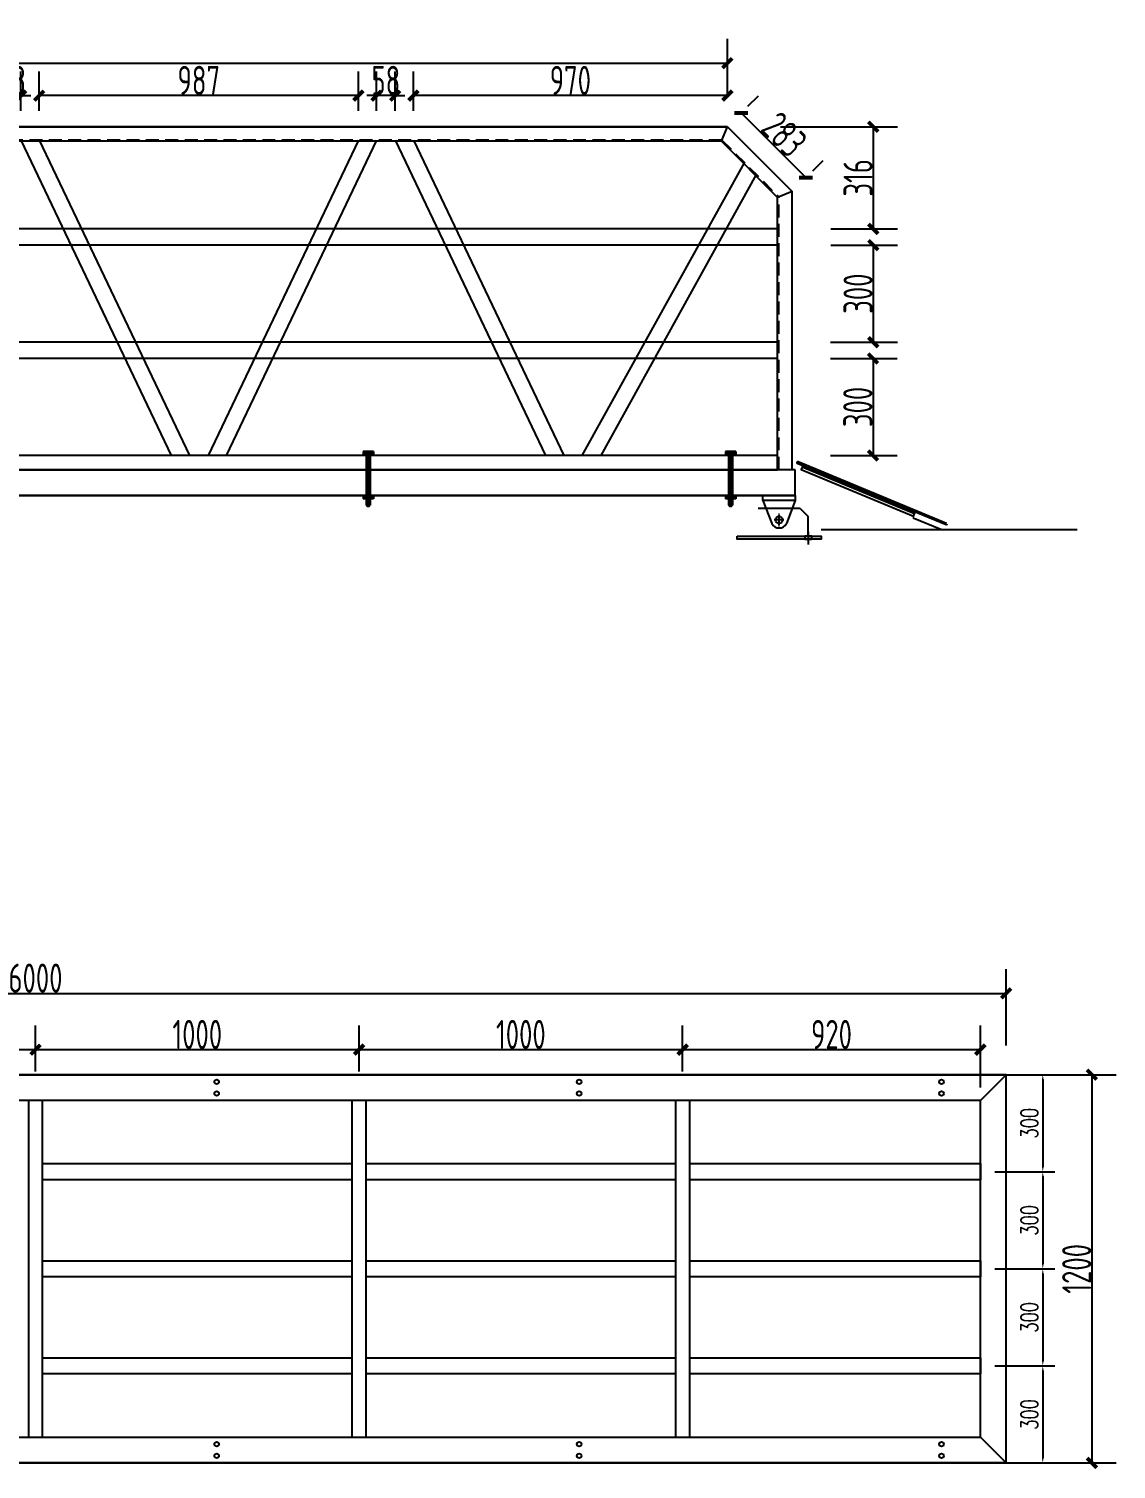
# Model space of a CAD drawing. Header units: millimetres. Extents: x -1871197 to -1180782, y 1281217 to 1543414.
# Drawn here: x -1256669 to -1253308, y 1458759 to 1463210 of the extents above; entities that cross this region are included whole.
import ezdxf

# ---------------------------------------------------------------- set-up
doc = ezdxf.new("R2010")
doc.units = ezdxf.units.MM
doc.header["$LTSCALE"] = 10
for name, pattern in [('BLTA11-LD-L-4001_Plot Plan for Seawater Intake System_20140729$0$key plan$0${ Wide Dash }', [12, 4, -2, 4, -2]), ('CENTER2', [28.575, 19.05, -3.175, 3.175, -3.175]), ('DASHED2', [9.525, 6.35, -3.175])]:
    doc.linetypes.add(name, pattern=pattern)
doc.layers.get('0').update_dxf_attribs({"linetype": 'CONTINUOUS'})
doc.layers.get('DEFPOINTS').update_dxf_attribs({"linetype": 'CONTINUOUS'})
doc.layers.add('0 [HR] Dim', color=6, linetype='CONTINUOUS', lineweight=13)
doc.layers.add('W-STEEL_FRAME钢架', color=3, linetype='CONTINUOUS')
doc.styles.get("Standard").update_dxf_attribs({"font": 'tssdeng.shx', "width": 0.7, "bigfont": 'hztxt.shx'})
doc.styles.add('STANDARD_T3', font='simplex.shx', dxfattribs={"width": 0.7, "bigfont": 'gbcbig.shx'})
doc.dimstyles.new('W&&15', dxfattribs={"dimtxt": 52.5, "dimasz": 15, "dimexe": 37.5, "dimexo": 45, "dimgap": 15, "dimtad": 1, "dimdec": 0, "dimzin": 0, "dimdsep": 46, "dimtxsty": 'STANDARD_T3', "dimcen": 0.09, "dimclrd": 1, "dimclre": 1, "dimclrt": 7, "dimazin": 2, "dimtfac": 1, "dimtdec": 0, "dimtix": 1, "dimtmove": 2, "dimatfit": 3, "dimfxl": 100, "dimtolj": 1, "dimtzin": 0, "dimarcsym": 0})
doc.dimstyles.new('W__30', dxfattribs={"dimtxt": 90, "dimasz": 30, "dimexe": 75, "dimexo": 90, "dimgap": 2, "dimtad": 1, "dimdec": 0, "dimzin": 0, "dimdsep": 46, "dimtxsty": 'Standard', "dimblk": 'ARCHTICK', "dimcen": 0.09, "dimclrd": 1, "dimclre": 1, "dimclrt": 2, "dimadec": 0, "dimazin": 0, "dimtfac": 1, "dimtdec": 0, "dimtix": 1, "dimtmove": 2, "dimatfit": 3, "dimldrblk": 'ARCHTICK', "dimfxl": 1, "dimtolj": 1, "dimtzin": 0, "dimarcsym": 0})

# ---------------------------------------------------------------- blocks, each defined once
blk = doc.blocks.new('滚轮支架 -left')
for p, q in [((-50, 10), (-22.4, 81)), ((50, 10), (22.4, 81))]:
    blk.add_line(p, q)
at = {"color": 3, "linetype": 'CENTER2'}
for p, q in [((-15, 70), (15, 70)), ((0, 85), (0, 55))]:
    blk.add_line(p, q, dxfattribs=at)
blk.add_lwpolyline([(-50, 10), (50, 10), (50, -5), (-50, -5)], close=True)
blk.add_circle((0, 70), 11)
blk.add_arc((0, 70), 25, 26.1956, 153.8044)
blk = doc.blocks.new('Hole -side1')
at = {"color": 3, "linetype": 'CENTER2'}
blk.add_line((-12.9, 0), (26.4, 0), dxfattribs=at)
at = {"linetype": 'DASHED2'}
blk.add_lwpolyline([(0, -11), (10, -11), (10, 11), (0, 11)], close=True, dxfattribs=at)
blk = doc.blocks.new('_ARCHTICK')
at = {"color": 0, "linetype": 'ByBlock', "const_width": 0.4}
blk.add_lwpolyline([(-0.5, -0.5), (0.5, 0.5)], dxfattribs=at)
blk = doc.blocks.new('*D120')
at = {"layer": 'DEFPOINTS', "color": 0, "transparency": 16777216}
for p in [(-1254509.7, 1463104.1), (-1266089.7, 1462907.4), (-1254509.7, 1462907.4)]:
    blk.add_point(p, dxfattribs=at)
at = {"layer": 'W-STEEL_FRAME钢架', "color": 1, "lineweight": -2, "transparency": 16777216}
for p, q in [((-1266089.7, 1462997.4), (-1266089.7, 1463179.1)), ((-1254509.7, 1462997.4), (-1254509.7, 1463179.1)), ((-1266089.7, 1463104.1), (-1254509.7, 1463104.1))]:
    blk.add_line(p, q, dxfattribs=at)
at = {"layer": 'W-STEEL_FRAME钢架', "color": 1, "lineweight": -2, "transparency": 16777216, "xscale": 30, "yscale": 30, "zscale": 30, "rotation": 180}
blk.add_blockref('_ARCHTICK', (-1266089.7, 1463104.1), dxfattribs=at)
at = {"layer": 'W-STEEL_FRAME钢架', "color": 1, "lineweight": -2, "transparency": 16777216, "xscale": 30, "yscale": 30, "zscale": 30}
blk.add_blockref('_ARCHTICK', (-1254509.7, 1463104.1), dxfattribs=at)
at = {"layer": 'W-STEEL_FRAME钢架', "color": 7, "transparency": 16777216, "insert": (-1260299.7, 1463151.1), "char_height": 90, "attachment_point": 5}
blk.add_mtext('\\A1;11580', dxfattribs=at)
blk = doc.blocks.new('*D129')
at = {"layer": 'DEFPOINTS', "color": 0, "transparency": 16777216}
for p in [(-1255480.1, 1463003.6), (-1254509.7, 1462907.4), (-1255480.1, 1462866.4)]:
    blk.add_point(p, dxfattribs=at)
at = {"layer": 'W-STEEL_FRAME钢架', "color": 1, "lineweight": -2, "transparency": 16777216}
for p, q in [((-1255480.1, 1462956.4), (-1255480.1, 1463078.6)), ((-1254509.7, 1462997.4), (-1254509.7, 1463078.6)), ((-1254509.7, 1463003.6), (-1255480.1, 1463003.6))]:
    blk.add_line(p, q, dxfattribs=at)
at = {"layer": 'W-STEEL_FRAME钢架', "color": 1, "lineweight": -2, "transparency": 16777216, "xscale": 30, "yscale": 30, "zscale": 30, "rotation": 180}
blk.add_blockref('_ARCHTICK', (-1255480.1, 1463003.6), dxfattribs=at)
at = {"layer": 'W-STEEL_FRAME钢架', "color": 1, "lineweight": -2, "transparency": 16777216, "xscale": 30, "yscale": 30, "zscale": 30}
blk.add_blockref('_ARCHTICK', (-1254509.7, 1463003.6), dxfattribs=at)
at = {"layer": 'W-STEEL_FRAME钢架', "color": 7, "transparency": 16777216, "insert": (-1254994.9, 1463050.6), "char_height": 90, "attachment_point": 5}
blk.add_mtext('\\A1;970', dxfattribs=at)
blk = doc.blocks.new('*D130')
at = {"layer": 'DEFPOINTS', "color": 0, "transparency": 16777216}
for p in [(-1255593.8, 1463003.6), (-1255593.8, 1462866.4), (-1255536.2, 1462866.4)]:
    blk.add_point(p, dxfattribs=at)
at = {"layer": 'W-STEEL_FRAME钢架', "color": 1, "lineweight": -2, "transparency": 16777216}
for p, q in [((-1255593.8, 1462956.4), (-1255593.8, 1463078.6)), ((-1255536.2, 1462956.4), (-1255536.2, 1463078.6)), ((-1255593.8, 1463003.6), (-1255623.8, 1463003.6)), ((-1255536.2, 1463003.6), (-1255593.8, 1463003.6)), ((-1255536.2, 1463003.6), (-1255506.2, 1463003.6))]:
    blk.add_line(p, q, dxfattribs=at)
at = {"layer": 'W-STEEL_FRAME钢架', "color": 1, "lineweight": -2, "transparency": 16777216, "xscale": 30, "yscale": 30, "zscale": 30}
blk.add_blockref('_ARCHTICK', (-1255593.8, 1463003.6), dxfattribs=at)
at = {"layer": 'W-STEEL_FRAME钢架', "color": 1, "lineweight": -2, "transparency": 16777216, "xscale": 30, "yscale": 30, "zscale": 30, "rotation": 180}
blk.add_blockref('_ARCHTICK', (-1255536.2, 1463003.6), dxfattribs=at)
at = {"layer": 'W-STEEL_FRAME钢架', "color": 7, "transparency": 16777216, "insert": (-1255565, 1463050.6), "char_height": 90, "attachment_point": 5}
blk.add_mtext('\\A1;58', dxfattribs=at)
blk = doc.blocks.new('*D131')
at = {"layer": 'DEFPOINTS', "color": 0, "transparency": 16777216}
for p in [(-1256636.6, 1463003.6), (-1256636.6, 1462866.4), (-1255649.9, 1462866.4)]:
    blk.add_point(p, dxfattribs=at)
at = {"layer": 'W-STEEL_FRAME钢架', "color": 1, "lineweight": -2, "transparency": 16777216}
for p, q in [((-1256636.6, 1462956.4), (-1256636.6, 1463078.6)), ((-1255649.9, 1462956.4), (-1255649.9, 1463078.6)), ((-1255649.9, 1463003.6), (-1256636.6, 1463003.6))]:
    blk.add_line(p, q, dxfattribs=at)
at = {"layer": 'W-STEEL_FRAME钢架', "color": 1, "lineweight": -2, "transparency": 16777216, "xscale": 30, "yscale": 30, "zscale": 30, "rotation": 180}
blk.add_blockref('_ARCHTICK', (-1256636.6, 1463003.6), dxfattribs=at)
at = {"layer": 'W-STEEL_FRAME钢架', "color": 1, "lineweight": -2, "transparency": 16777216, "xscale": 30, "yscale": 30, "zscale": 30}
blk.add_blockref('_ARCHTICK', (-1255649.9, 1463003.6), dxfattribs=at)
at = {"layer": 'W-STEEL_FRAME钢架', "color": 7, "transparency": 16777216, "insert": (-1256143.2, 1463050.6), "char_height": 90, "attachment_point": 5}
blk.add_mtext('\\A1;987', dxfattribs=at)
blk = doc.blocks.new('*D132')
at = {"layer": 'DEFPOINTS', "color": 0, "transparency": 16777216}
for p in [(-1256750.2, 1463003.6), (-1256750.2, 1462866.4), (-1256692.7, 1462866.4)]:
    blk.add_point(p, dxfattribs=at)
at = {"layer": 'W-STEEL_FRAME钢架', "color": 1, "lineweight": -2, "transparency": 16777216}
for p, q in [((-1256750.2, 1462956.4), (-1256750.2, 1463078.6)), ((-1256692.7, 1462956.4), (-1256692.7, 1463078.6)), ((-1256750.2, 1463003.6), (-1256780.2, 1463003.6)), ((-1256692.7, 1463003.6), (-1256750.2, 1463003.6)), ((-1256692.7, 1463003.6), (-1256662.7, 1463003.6))]:
    blk.add_line(p, q, dxfattribs=at)
at = {"layer": 'W-STEEL_FRAME钢架', "color": 1, "lineweight": -2, "transparency": 16777216, "xscale": 30, "yscale": 30, "zscale": 30}
blk.add_blockref('_ARCHTICK', (-1256750.2, 1463003.6), dxfattribs=at)
at = {"layer": 'W-STEEL_FRAME钢架', "color": 1, "lineweight": -2, "transparency": 16777216, "xscale": 30, "yscale": 30, "zscale": 30, "rotation": 180}
blk.add_blockref('_ARCHTICK', (-1256692.7, 1463003.6), dxfattribs=at)
at = {"layer": 'W-STEEL_FRAME钢架', "color": 7, "transparency": 16777216, "insert": (-1256721.4, 1463050.6), "char_height": 90, "attachment_point": 5}
blk.add_mtext('\\A1;58', dxfattribs=at)
blk = doc.blocks.new('*D142')
at = {"layer": 'DEFPOINTS', "color": 0, "transparency": 16777216}
for p in [(-1254467, 1462950.1), (-1254509.7, 1462907.4), (-1254309.7, 1462707.4)]:
    blk.add_point(p, dxfattribs=at)
at = {"layer": 'W-STEEL_FRAME钢架', "color": 1, "lineweight": -2, "transparency": 16777216}
for p, q in [((-1254446, 1462971.1), (-1254413.9, 1463003.2)), ((-1254267, 1462750.1), (-1254467, 1462950.1)), ((-1254246, 1462771.1), (-1254213.9, 1462803.2))]:
    blk.add_line(p, q, dxfattribs=at)
at = {"layer": 'W-STEEL_FRAME钢架', "color": 1, "lineweight": -2, "transparency": 16777216, "xscale": 30, "yscale": 30, "zscale": 30}
for p, rotation in [((-1254467, 1462950.1), 135), ((-1254267, 1462750.1), 315)]:
    blk.add_blockref('_ARCHTICK', p, dxfattribs=dict(at, rotation=rotation))
at = {"layer": 'W-STEEL_FRAME钢架', "color": 7, "transparency": 16777216, "insert": (-1254333.7, 1462883.4), "char_height": 90, "attachment_point": 5, "rotation": 315}
blk.add_mtext('\\A1;283', dxfattribs=at)
blk = doc.blocks.new('*D139')
at = {"layer": 'DEFPOINTS', "color": 0, "transparency": 16777216}
for p in [(-1254435.6, 1462907.4), (-1254279.8, 1462591.5), (-1254058.8, 1462591.5)]:
    blk.add_point(p, dxfattribs=at)
at = {"layer": 'W-STEEL_FRAME钢架', "color": 1, "lineweight": -2, "transparency": 16777216}
for p, q in [((-1254345.6, 1462907.4), (-1253983.8, 1462907.4)), ((-1254058.8, 1462907.4), (-1254058.8, 1462591.5)), ((-1254189.8, 1462591.5), (-1253983.8, 1462591.5))]:
    blk.add_line(p, q, dxfattribs=at)
at = {"layer": 'W-STEEL_FRAME钢架', "color": 1, "lineweight": -2, "transparency": 16777216, "xscale": 30, "yscale": 30, "zscale": 30}
for p, rotation in [((-1254058.8, 1462907.4), 90), ((-1254058.8, 1462591.5), 270)]:
    blk.add_blockref('_ARCHTICK', p, dxfattribs=dict(at, rotation=rotation))
at = {"layer": 'W-STEEL_FRAME钢架', "color": 7, "transparency": 16777216, "insert": (-1254105.8, 1462749.5), "char_height": 90, "attachment_point": 5, "rotation": 90}
blk.add_mtext('\\A1;316', dxfattribs=at)
blk = doc.blocks.new('*D140')
at = {"layer": 'DEFPOINTS', "color": 0, "transparency": 16777216}
for p in [(-1254279.8, 1462541.5), (-1254280.6, 1462241.4), (-1254058.8, 1462241.4)]:
    blk.add_point(p, dxfattribs=at)
at = {"layer": 'W-STEEL_FRAME钢架', "color": 1, "lineweight": -2, "transparency": 16777216}
for p, q in [((-1254189.8, 1462541.5), (-1253983.8, 1462541.5)), ((-1254058.8, 1462541.5), (-1254058.8, 1462241.4)), ((-1254190.6, 1462241.4), (-1253983.8, 1462241.4))]:
    blk.add_line(p, q, dxfattribs=at)
at = {"layer": 'W-STEEL_FRAME钢架', "color": 1, "lineweight": -2, "transparency": 16777216, "xscale": 30, "yscale": 30, "zscale": 30}
for p, rotation in [((-1254058.8, 1462541.5), 90), ((-1254058.8, 1462241.4), 270)]:
    blk.add_blockref('_ARCHTICK', p, dxfattribs=dict(at, rotation=rotation))
at = {"layer": 'W-STEEL_FRAME钢架', "color": 7, "transparency": 16777216, "insert": (-1254105.8, 1462391.5), "char_height": 90, "attachment_point": 5, "rotation": 90}
blk.add_mtext('\\A1;300', dxfattribs=at)
blk = doc.blocks.new('*D141')
at = {"layer": 'DEFPOINTS', "color": 0, "transparency": 16777216}
for p in [(-1254280.6, 1462191.4), (-1254280.6, 1461891.4), (-1254059.6, 1461891.4)]:
    blk.add_point(p, dxfattribs=at)
at = {"layer": 'W-STEEL_FRAME钢架', "color": 1, "lineweight": -2, "transparency": 16777216}
for p, q in [((-1254190.6, 1462191.4), (-1253984.6, 1462191.4)), ((-1254059.6, 1462191.4), (-1254059.6, 1461891.4)), ((-1254190.6, 1461891.4), (-1253984.6, 1461891.4))]:
    blk.add_line(p, q, dxfattribs=at)
at = {"layer": 'W-STEEL_FRAME钢架', "color": 1, "lineweight": -2, "transparency": 16777216, "xscale": 30, "yscale": 30, "zscale": 30}
for p, rotation in [((-1254059.6, 1462191.4), 90), ((-1254059.6, 1461891.4), 270)]:
    blk.add_blockref('_ARCHTICK', p, dxfattribs=dict(at, rotation=rotation))
at = {"layer": 'W-STEEL_FRAME钢架', "color": 7, "transparency": 16777216, "insert": (-1254106.6, 1462041.4), "char_height": 90, "attachment_point": 5, "rotation": 90}
blk.add_mtext('\\A1;300', dxfattribs=at)
blk = doc.blocks.new('*D157')
at = {"layer": 'DEFPOINTS', "color": 0, "transparency": 16777216}
for p in [(-1254647.9, 1460055.1), (-1254647.9, 1459897.8), (-1253727.9, 1459847.8)]:
    blk.add_point(p, dxfattribs=at)
at = {"layer": 'W-STEEL_FRAME钢架', "color": 1, "lineweight": -2, "transparency": 16777216}
for p, q in [((-1254647.9, 1459987.8), (-1254647.9, 1460130.1)), ((-1253727.9, 1459937.8), (-1253727.9, 1460130.1)), ((-1253727.9, 1460055.1), (-1254647.9, 1460055.1))]:
    blk.add_line(p, q, dxfattribs=at)
at = {"layer": 'W-STEEL_FRAME钢架', "color": 1, "lineweight": -2, "transparency": 16777216, "xscale": 30, "yscale": 30, "zscale": 30, "rotation": 180}
blk.add_blockref('_ARCHTICK', (-1254647.9, 1460055.1), dxfattribs=at)
at = {"layer": 'W-STEEL_FRAME钢架', "color": 1, "lineweight": -2, "transparency": 16777216, "xscale": 30, "yscale": 30, "zscale": 30}
blk.add_blockref('_ARCHTICK', (-1253727.9, 1460055.1), dxfattribs=at)
at = {"layer": 'W-STEEL_FRAME钢架', "color": 7, "transparency": 16777216, "insert": (-1254187.9, 1460102.1), "char_height": 90, "attachment_point": 5}
blk.add_mtext('\\A1;920', dxfattribs=at)
blk = doc.blocks.new('*D158')
at = {"layer": 'DEFPOINTS', "color": 0, "transparency": 16777216}
for p in [(-1255647.9, 1460055.1), (-1255647.9, 1459897.8), (-1254647.9, 1459897.8)]:
    blk.add_point(p, dxfattribs=at)
at = {"layer": 'W-STEEL_FRAME钢架', "color": 1, "lineweight": -2, "transparency": 16777216}
for p, q in [((-1255647.9, 1459987.8), (-1255647.9, 1460130.1)), ((-1254647.9, 1459987.8), (-1254647.9, 1460130.1)), ((-1254647.9, 1460055.1), (-1255647.9, 1460055.1))]:
    blk.add_line(p, q, dxfattribs=at)
at = {"layer": 'W-STEEL_FRAME钢架', "color": 1, "lineweight": -2, "transparency": 16777216, "xscale": 30, "yscale": 30, "zscale": 30, "rotation": 180}
blk.add_blockref('_ARCHTICK', (-1255647.9, 1460055.1), dxfattribs=at)
at = {"layer": 'W-STEEL_FRAME钢架', "color": 1, "lineweight": -2, "transparency": 16777216, "xscale": 30, "yscale": 30, "zscale": 30}
blk.add_blockref('_ARCHTICK', (-1254647.9, 1460055.1), dxfattribs=at)
at = {"layer": 'W-STEEL_FRAME钢架', "color": 7, "transparency": 16777216, "insert": (-1255147.9, 1460102.1), "char_height": 90, "attachment_point": 5}
blk.add_mtext('\\A1;1000', dxfattribs=at)
blk = doc.blocks.new('*D159')
at = {"layer": 'DEFPOINTS', "color": 0, "transparency": 16777216}
for p in [(-1256647.9, 1460055.1), (-1256647.9, 1459897.8), (-1255647.9, 1459897.8)]:
    blk.add_point(p, dxfattribs=at)
at = {"layer": 'W-STEEL_FRAME钢架', "color": 1, "lineweight": -2, "transparency": 16777216}
for p, q in [((-1256647.9, 1459987.8), (-1256647.9, 1460130.1)), ((-1255647.9, 1459987.8), (-1255647.9, 1460130.1)), ((-1255647.9, 1460055.1), (-1256647.9, 1460055.1))]:
    blk.add_line(p, q, dxfattribs=at)
at = {"layer": 'W-STEEL_FRAME钢架', "color": 1, "lineweight": -2, "transparency": 16777216, "xscale": 30, "yscale": 30, "zscale": 30, "rotation": 180}
blk.add_blockref('_ARCHTICK', (-1256647.9, 1460055.1), dxfattribs=at)
at = {"layer": 'W-STEEL_FRAME钢架', "color": 1, "lineweight": -2, "transparency": 16777216, "xscale": 30, "yscale": 30, "zscale": 30}
blk.add_blockref('_ARCHTICK', (-1255647.9, 1460055.1), dxfattribs=at)
at = {"layer": 'W-STEEL_FRAME钢架', "color": 7, "transparency": 16777216, "insert": (-1256147.9, 1460102.1), "char_height": 90, "attachment_point": 5}
blk.add_mtext('\\A1;1000', dxfattribs=at)
blk = doc.blocks.new('*D160')
at = {"layer": 'DEFPOINTS', "color": 0, "transparency": 16777216}
for p in [(-1257647.9, 1460055.1), (-1257647.9, 1459897.8), (-1256647.9, 1459897.8)]:
    blk.add_point(p, dxfattribs=at)
at = {"layer": 'W-STEEL_FRAME钢架', "color": 1, "lineweight": -2, "transparency": 16777216}
for p, q in [((-1257647.9, 1459987.8), (-1257647.9, 1460130.1)), ((-1256647.9, 1459987.8), (-1256647.9, 1460130.1)), ((-1256647.9, 1460055.1), (-1257647.9, 1460055.1))]:
    blk.add_line(p, q, dxfattribs=at)
at = {"layer": 'W-STEEL_FRAME钢架', "color": 1, "lineweight": -2, "transparency": 16777216, "xscale": 30, "yscale": 30, "zscale": 30, "rotation": 180}
blk.add_blockref('_ARCHTICK', (-1257647.9, 1460055.1), dxfattribs=at)
at = {"layer": 'W-STEEL_FRAME钢架', "color": 1, "lineweight": -2, "transparency": 16777216, "xscale": 30, "yscale": 30, "zscale": 30}
blk.add_blockref('_ARCHTICK', (-1256647.9, 1460055.1), dxfattribs=at)
at = {"layer": 'W-STEEL_FRAME钢架', "color": 7, "transparency": 16777216, "insert": (-1257147.9, 1460102.1), "char_height": 90, "attachment_point": 5}
blk.add_mtext('\\A1;1000', dxfattribs=at)
blk = doc.blocks.new('*D166')
at = {"layer": 'DEFPOINTS', "color": 0, "transparency": 16777216}
for p in [(-1253647.9, 1460229.2), (-1259647.9, 1459977.8), (-1253647.9, 1459977.8)]:
    blk.add_point(p, dxfattribs=at)
at = {"layer": 'W-STEEL_FRAME钢架', "color": 1, "lineweight": -2, "transparency": 16777216}
for p, q in [((-1259647.9, 1460067.8), (-1259647.9, 1460304.2)), ((-1253647.9, 1460067.8), (-1253647.9, 1460304.2)), ((-1259647.9, 1460229.2), (-1253647.9, 1460229.2))]:
    blk.add_line(p, q, dxfattribs=at)
at = {"layer": 'W-STEEL_FRAME钢架', "color": 1, "lineweight": -2, "transparency": 16777216, "xscale": 30, "yscale": 30, "zscale": 30, "rotation": 180}
blk.add_blockref('_ARCHTICK', (-1259647.9, 1460229.2), dxfattribs=at)
at = {"layer": 'W-STEEL_FRAME钢架', "color": 1, "lineweight": -2, "transparency": 16777216, "xscale": 30, "yscale": 30, "zscale": 30}
blk.add_blockref('_ARCHTICK', (-1253647.9, 1460229.2), dxfattribs=at)
at = {"layer": 'W-STEEL_FRAME钢架', "color": 7, "transparency": 16777216, "insert": (-1256647.9, 1460276.2), "char_height": 90, "attachment_point": 5}
blk.add_mtext('\\A1;6000', dxfattribs=at)
blk = doc.blocks.new('*D162')
at = {"color": 1, "lineweight": -2, "transparency": 16777216}
for p, q in [((-1253682.9, 1459977.8), (-1253497.4, 1459977.8)), ((-1253534.9, 1459962.8), (-1253534.9, 1459692.8)), ((-1253682.9, 1459677.8), (-1253497.4, 1459677.8))]:
    blk.add_line(p, q, dxfattribs=at)
at = {"color": 1, "transparency": 16777216}
for points in [[(-1253537.4, 1459962.8), (-1253532.4, 1459962.8), (-1253534.9, 1459977.8)], [(-1253537.4, 1459692.8), (-1253532.4, 1459692.8), (-1253534.9, 1459677.8)]]:
    blk.add_solid(points, dxfattribs=at)
at = {"layer": 'DEFPOINTS', "color": 0, "transparency": 16777216}
for p in [(-1253727.9, 1459977.8), (-1253727.9, 1459677.8), (-1253534.9, 1459677.8)]:
    blk.add_point(p, dxfattribs=at)
at = {"color": 7, "transparency": 16777216, "insert": (-1253576.1, 1459827.8), "char_height": 52.5, "attachment_point": 5, "rotation": 90, "style": 'STANDARD_T3'}
blk.add_mtext('\\A1;300', dxfattribs=at)
blk = doc.blocks.new('*D163')
at = {"color": 1, "lineweight": -2, "transparency": 16777216}
for p, q in [((-1253682.9, 1459677.8), (-1253497.4, 1459677.8)), ((-1253534.9, 1459662.8), (-1253534.9, 1459392.8)), ((-1253682.9, 1459377.8), (-1253497.4, 1459377.8))]:
    blk.add_line(p, q, dxfattribs=at)
at = {"color": 1, "transparency": 16777216}
for points in [[(-1253537.4, 1459662.8), (-1253532.4, 1459662.8), (-1253534.9, 1459677.8)], [(-1253537.4, 1459392.8), (-1253532.4, 1459392.8), (-1253534.9, 1459377.8)]]:
    blk.add_solid(points, dxfattribs=at)
at = {"layer": 'DEFPOINTS', "color": 0, "transparency": 16777216}
for p in [(-1253727.9, 1459677.8), (-1253727.9, 1459377.8), (-1253534.9, 1459377.8)]:
    blk.add_point(p, dxfattribs=at)
at = {"color": 7, "transparency": 16777216, "insert": (-1253576.1, 1459527.8), "char_height": 52.5, "attachment_point": 5, "rotation": 90, "style": 'STANDARD_T3'}
blk.add_mtext('\\A1;300', dxfattribs=at)
blk = doc.blocks.new('*D164')
at = {"color": 1, "lineweight": -2, "transparency": 16777216}
for p, q in [((-1253682.9, 1459077.8), (-1253497.4, 1459077.8)), ((-1253534.9, 1459062.8), (-1253534.9, 1458792.8)), ((-1253682.9, 1458777.8), (-1253497.4, 1458777.8))]:
    blk.add_line(p, q, dxfattribs=at)
at = {"color": 1, "transparency": 16777216}
for points in [[(-1253537.4, 1459062.8), (-1253532.4, 1459062.8), (-1253534.9, 1459077.8)], [(-1253537.4, 1458792.8), (-1253532.4, 1458792.8), (-1253534.9, 1458777.8)]]:
    blk.add_solid(points, dxfattribs=at)
at = {"layer": 'DEFPOINTS', "color": 0, "transparency": 16777216}
for p in [(-1253727.9, 1459077.8), (-1253727.9, 1458777.8), (-1253534.9, 1458777.8)]:
    blk.add_point(p, dxfattribs=at)
at = {"color": 7, "transparency": 16777216, "insert": (-1253576.1, 1458927.8), "char_height": 52.5, "attachment_point": 5, "rotation": 90, "style": 'STANDARD_T3'}
blk.add_mtext('\\A1;300', dxfattribs=at)
blk = doc.blocks.new('*D167')
at = {"layer": 'DEFPOINTS', "color": 0, "transparency": 16777216}
for p in [(-1253647.9, 1459977.8), (-1253647.9, 1458777.8), (-1253383.1, 1458777.8)]:
    blk.add_point(p, dxfattribs=at)
at = {"layer": 'W-STEEL_FRAME钢架', "color": 1, "lineweight": -2, "transparency": 16777216}
for p, q in [((-1253557.9, 1459977.8), (-1253308.1, 1459977.8)), ((-1253383.1, 1459977.8), (-1253383.1, 1458777.8)), ((-1253557.9, 1458777.8), (-1253308.1, 1458777.8))]:
    blk.add_line(p, q, dxfattribs=at)
at = {"layer": 'W-STEEL_FRAME钢架', "color": 1, "lineweight": -2, "transparency": 16777216, "xscale": 30, "yscale": 30, "zscale": 30}
for p, rotation in [((-1253383.1, 1459977.8), 90), ((-1253383.1, 1458777.8), 270)]:
    blk.add_blockref('_ARCHTICK', p, dxfattribs=dict(at, rotation=rotation))
at = {"layer": 'W-STEEL_FRAME钢架', "color": 7, "transparency": 16777216, "insert": (-1253430.1, 1459377.8), "char_height": 90, "attachment_point": 5, "rotation": 90}
blk.add_mtext('\\A1;1200', dxfattribs=at)
blk = doc.blocks.new('*U155')
blk.add_lwpolyline([(22, -520), (-22, -520), (-22, 520), (22, 520), (22, -520)])
blk = doc.blocks.new('*U156')
at = {"color": 0, "linetype": 'ByBlock', "lineweight": -2, "transparency": 16777216}
for p in [(0, 0), (1000, 0), (2000, 0), (3000, 0), (4000, 0)]:
    blk.add_blockref('*U155', p, dxfattribs=at)
blk = doc.blocks.new('*U153')
blk.add_lwpolyline([(-449, -25), (449, -25), (449, 25), (-449, 25)], close=True)
blk = doc.blocks.new('*U154')
at = {"color": 0, "linetype": 'ByBlock', "lineweight": -2, "transparency": 16777216}
for p in [(0, 0), (0, -300), (0, -600)]:
    blk.add_blockref('*U153', p, dxfattribs=at)
blk = doc.blocks.new('*D168')
at = {"color": 1, "lineweight": -2, "transparency": 16777216}
for p, q in [((-1253682.9, 1459377.8), (-1253497.4, 1459377.8)), ((-1253534.9, 1459362.8), (-1253534.9, 1459092.8)), ((-1253682.9, 1459077.8), (-1253497.4, 1459077.8))]:
    blk.add_line(p, q, dxfattribs=at)
at = {"color": 1, "transparency": 16777216}
for points in [[(-1253537.4, 1459362.8), (-1253532.4, 1459362.8), (-1253534.9, 1459377.8)], [(-1253537.4, 1459092.8), (-1253532.4, 1459092.8), (-1253534.9, 1459077.8)]]:
    blk.add_solid(points, dxfattribs=at)
at = {"layer": 'DEFPOINTS', "color": 0, "transparency": 16777216}
for p in [(-1253727.9, 1459377.8), (-1253727.9, 1459077.8), (-1253534.9, 1459077.8)]:
    blk.add_point(p, dxfattribs=at)
at = {"color": 7, "transparency": 16777216, "insert": (-1253576.1, 1459227.8), "char_height": 52.5, "attachment_point": 5, "rotation": 90, "style": 'STANDARD_T3'}
blk.add_mtext('\\A1;300', dxfattribs=at)
blk = doc.blocks.new('*U143')
blk.add_lwpolyline([(-478, -25), (478, -25), (478, 25), (-478, 25)], close=True)
blk = doc.blocks.new('*U144')
at = {"color": 0, "linetype": 'ByBlock', "lineweight": -2, "transparency": 16777216}
for p in [(0, 0), (0, -300), (0, -600)]:
    blk.add_blockref('*U143', p, dxfattribs=at)
blk = doc.blocks.new('*U145')
blk.add_lwpolyline([(-478, -25), (478, -25), (478, 25), (-478, 25)], close=True)
blk = doc.blocks.new('*U146')
at = {"color": 0, "linetype": 'ByBlock', "lineweight": -2, "transparency": 16777216}
for p in [(0, 0), (0, -300), (0, -600)]:
    blk.add_blockref('*U145', p, dxfattribs=at)

msp = doc.modelspace()

# ---------------------------------------------------------------- linework, layer by layer
at = {"color": 4}
for p, q in [((-1260105.8, 1462907.4), (-1254509.7, 1462907.4)), ((-1254509.7, 1462907.4), (-1260105.8, 1462907.4)), ((-1254528.3, 1462862.4), (-1254509.7, 1462907.4)), ((-1254509.7, 1462907.4), (-1254309.7, 1462707.4)), ((-1254528.3, 1462862.4), (-1260071, 1462862.4)), ((-1254528.3, 1462862.4), (-1254354.7, 1462688.8)), ((-1254309.7, 1462707.4), (-1254354.7, 1462688.8)), ((-1254309.7, 1461847.4), (-1254309.7, 1462707.4)), ((-1254354.7, 1461847.4), (-1254354.7, 1462688.8))]:
    msp.add_line(p, q, dxfattribs=at)
at = {"color": 8, "linetype": 'BLTA11-LD-L-4001_Plot Plan for Seawater Intake System_20140729$0$key plan$0${ Wide Dash }'}
for p, q in [((-1254526.7, 1462866.4), (-1260526.7, 1462866.4)), ((-1254526.7, 1462866.4), (-1254350.7, 1462690.5)), ((-1254350.7, 1461847.4), (-1254350.7, 1462690.5))]:
    msp.add_line(p, q, dxfattribs=at)
at = {"color": 0}
for p, q in [((-1256692.7, 1462866.4), (-1256228.1, 1461891.4)), ((-1256636.6, 1462866.4), (-1256172, 1461891.4)), ((-1255649.9, 1462866.4), (-1256114.4, 1461891.4)), ((-1255593.8, 1462866.4), (-1256058.3, 1461891.4)), ((-1255536.2, 1462866.4), (-1255071.6, 1461891.4)), ((-1255480.1, 1462866.4), (-1255015.5, 1461891.4)), ((-1254958, 1461891.4), (-1254456.4, 1462796.1)), ((-1254899.8, 1461891.4), (-1254419.9, 1462759.6)), ((-1254355.5, 1462591.5), (-1260244.7, 1462591.5)), ((-1254355.5, 1462541.5), (-1260244.7, 1462541.5)), ((-1254354.7, 1462241.4), (-1260244.7, 1462241.4)), ((-1254354.7, 1462191.4), (-1260244.7, 1462191.4))]:
    msp.add_line(p, q, dxfattribs=at)
at = {"color": 1}
for p, q in [((-1255635.7, 1461903.4), (-1255635.7, 1461893.4)), ((-1255603.7, 1461903.4), (-1255635.7, 1461903.4)), ((-1255603.7, 1461893.4), (-1255635.7, 1461893.4)), ((-1255603.7, 1461891.4), (-1255635.7, 1461891.4)), ((-1255630.7, 1461903.4), (-1255630.7, 1461893.4)), ((-1255625.7, 1461903.4), (-1255625.7, 1461737.8)), ((-1255619.7, 1461903.4), (-1255619.7, 1461737.8)), ((-1255613.7, 1461903.4), (-1255613.7, 1461737.8)), ((-1255608.7, 1461903.4), (-1255608.7, 1461893.4)), ((-1255603.7, 1461903.4), (-1255603.7, 1461893.4)), ((-1254515.7, 1461903.4), (-1254515.7, 1461893.4)), ((-1254483.7, 1461903.4), (-1254515.7, 1461903.4)), ((-1254483.7, 1461893.4), (-1254515.7, 1461893.4)), ((-1254483.7, 1461891.4), (-1254515.7, 1461891.4)), ((-1254510.7, 1461903.4), (-1254510.7, 1461893.4)), ((-1254505.7, 1461903.4), (-1254505.7, 1461737.8)), ((-1254499.7, 1461903.4), (-1254499.7, 1461737.8)), ((-1254493.7, 1461903.4), (-1254493.7, 1461737.8)), ((-1254488.7, 1461903.4), (-1254488.7, 1461893.4)), ((-1254483.7, 1461903.4), (-1254483.7, 1461893.4)), ((-1255635.7, 1461767.4), (-1255635.7, 1461757.4)), ((-1255603.7, 1461767.4), (-1255635.7, 1461767.4)), ((-1255603.7, 1461757.4), (-1255635.7, 1461757.4)), ((-1255630.7, 1461767.4), (-1255630.7, 1461757.4)), ((-1255625.7, 1461737.8), (-1255622.7, 1461734.8)), ((-1255622.7, 1461734.8), (-1255616.7, 1461734.8)), ((-1255616.7, 1461734.8), (-1255613.7, 1461737.8)), ((-1255608.7, 1461767.4), (-1255608.7, 1461757.4)), ((-1255603.7, 1461767.4), (-1255603.7, 1461757.4)), ((-1254515.7, 1461767.4), (-1254515.7, 1461757.4)), ((-1254483.7, 1461767.4), (-1254515.7, 1461767.4)), ((-1254483.7, 1461757.4), (-1254515.7, 1461757.4)), ((-1254510.7, 1461767.4), (-1254510.7, 1461757.4)), ((-1254505.7, 1461737.8), (-1254502.7, 1461734.8)), ((-1254502.7, 1461734.8), (-1254496.7, 1461734.8)), ((-1254496.7, 1461734.8), (-1254493.7, 1461737.8)), ((-1254488.7, 1461767.4), (-1254488.7, 1461757.4)), ((-1254483.7, 1461767.4), (-1254483.7, 1461757.4))]:
    msp.add_line(p, q, dxfattribs=at)
at = {"color": 3}
for p, q in [((-1254299.7, 1461847.4), (-1260299.7, 1461847.4)), ((-1254299.7, 1461767.4), (-1260299.7, 1461767.4)), ((-1253647.9, 1459977.8), (-1259647.9, 1459977.8)), ((-1259647.9, 1459977.8), (-1253647.9, 1459977.8)), ((-1253727.9, 1459897.8), (-1253647.9, 1459977.8)), ((-1253647.9, 1458777.8), (-1253647.9, 1459977.8)), ((-1253727.9, 1459897.8), (-1259567.9, 1459897.8)), ((-1253727.9, 1459897.8), (-1259567.9, 1459897.8)), ((-1253727.9, 1458857.8), (-1253727.9, 1459897.8)), ((-1259567.9, 1458857.8), (-1253727.9, 1458857.8)), ((-1259567.9, 1458857.8), (-1253727.9, 1458857.8)), ((-1253727.9, 1458857.8), (-1253647.9, 1458777.8)), ((-1259647.9, 1458777.8), (-1253647.9, 1458777.8)), ((-1253647.9, 1458777.8), (-1259647.9, 1458777.8))]:
    msp.add_line(p, q, dxfattribs=at)
for p, q in [((-1254284.7, 1461727.4), (-1254414.7, 1461727.4)), ((-1254259.7, 1461642.4), (-1254259.7, 1461702.4)), ((-1253849.5, 1461662.6), (-1253935.4, 1461698.2)), ((-1254439.7, 1461642.4), (-1254259.7, 1461642.4))]:
    msp.add_line(p, q)
at = {"lineweight": 5}
msp.add_line((-1253929, 1461716.2), (-1253935.9, 1461699.5), dxfattribs=at)
at = {"color": 4}
msp.add_lwpolyline([(-1254354.7, 1461891.4), (-1260299.7, 1461891.4), (-1260299.7, 1461847.4), (-1254354.7, 1461847.4)], close=True, dxfattribs=at)
msp.add_lwpolyline([(-1253831.4, 1461680.1), (-1253832.5, 1461677.3, -0.414214), (-1253833.8, 1461676.8), (-1254293.6, 1461867.2, -0.416514), (-1254294.1, 1461868.5), (-1254292.5, 1461872.2, -0.411917), (-1254291.2, 1461872.7), (-1253832.5, 1461682.7)], format="xyb")
at = {"color": 3}
msp.add_lwpolyline([(-1254299.7, 1461847.4), (-1260299.7, 1461847.4), (-1260299.7, 1461767.4), (-1254299.7, 1461767.4)], close=True, dxfattribs=at)
for points in [[(-1253929, 1461716.2), (-1254276.4, 1461860.1), (-1254281.4, 1461848), (-1253934, 1461704.2)], [(-1254479.7, 1461642.4), (-1254219.7, 1461642.4), (-1254219.7, 1461632.4), (-1254479.7, 1461632.4)]]:
    msp.add_lwpolyline(points, close=True)
for points in [[(-1253930.9, 1461711.6), (-1254278.3, 1461855.4)], [(-1254284.7, 1461727.4), (-1254259.7, 1461702.4)], [(-1254219.7, 1461662.4), (-1253428.5, 1461662.4)]]:
    msp.add_lwpolyline(points)
for centre in [(-1256087.8, 1459955.8), (-1254967.8, 1459955.8), (-1253847.8, 1459955.8), (-1256087.8, 1459919.8), (-1254967.8, 1459919.8), (-1253847.8, 1459919.8), (-1256087.8, 1458835.8), (-1254967.8, 1458835.8), (-1253847.8, 1458835.8), (-1256087.8, 1458799.8), (-1254967.8, 1458799.8), (-1253847.8, 1458799.8)]:
    msp.add_circle(centre, 7)
at = {"lineweight": 5}
msp.add_arc((-1253935, 1461699.1), 1, 157.5037, 247.5037, dxfattribs=at)
at = {"layer": '0 [HR] Dim', "color": 3, "linetype": 'CENTER2'}
msp.add_line((-1254349.7, 1461672.4), (-1254349.7, 1461712.4), dxfattribs=at)

# ---------------------------------------------------------------- block references
for name, p, rotation in [('滚轮支架 -left', (-1254349.7, 1461762.4), 180), ('Hole -side1', (-1254259.7, 1461642.4), 270)]:
    msp.add_blockref(name, p, dxfattribs=dict(rotation=rotation))
at = {"xscale": -1}
for name, p in [('*U156', (-1254647.9, 1459377.8)), ('*U146', (-1256147.9, 1459677.8)), ('*U144', (-1255147.9, 1459677.8)), ('*U154', (-1254176.9, 1459677.8))]:
    msp.add_blockref(name, p, dxfattribs=at)

# ---------------------------------------------------------------- dimensions: what is measured, and where the dimension line sits
at = {"color": 2}
for base, p1, p2, picture, middle in [((-1253534.9, 1459677.8), (-1253727.9, 1459977.8), (-1253727.9, 1459677.8), '*D162', (-1253576.1, 1459827.8)), ((-1253534.9, 1459377.8), (-1253727.9, 1459677.8), (-1253727.9, 1459377.8), '*D163', (-1253576.1, 1459527.8)), ((-1253534.9, 1459077.8), (-1253727.9, 1459377.8), (-1253727.9, 1459077.8), '*D168', (-1253576.1, 1459227.8)), ((-1253534.9, 1458777.8), (-1253727.9, 1459077.8), (-1253727.9, 1458777.8), '*D164', (-1253576.1, 1458927.8))]:
    dim = msp.add_linear_dim(base=base, p1=p1, p2=p2, angle=90, dimstyle='W&&15', dxfattribs=at)
    dim.commit()
    dim.dimension.update_dxf_attribs({"geometry": picture, "text_midpoint": middle})
at = {"layer": 'W-STEEL_FRAME钢架'}
for p1, distance, picture, middle in [((-1266089.7, 1462907.4), 196.6, '*D120', (-1260299.7, 1463151.1)), ((-1254309.7, 1462707.4), -60.4, '*D142', (-1254333.7, 1462883.4))]:
    dim = msp.add_aligned_dim(p1=p1, p2=(-1254509.7, 1462907.4), distance=distance, dimstyle='W__30', override={"dimclrt": 7}, dxfattribs=at)
    dim.commit()
    dim.dimension.update_dxf_attribs({"geometry": picture, "text_midpoint": middle})
for base, p1, p2, angle, picture, middle in [((-1256750.2395, 1463003.5855), (-1256692.6504, 1462866.4476), (-1256750.2395, 1462866.4476), 180, '*D132', (-1256721.445, 1463050.5855)), ((-1256636.6, 1463003.6), (-1255649.9, 1462866.4), (-1256636.6, 1462866.4), 180, '*D131', (-1256143.2, 1463050.6)), ((-1255593.8, 1463003.6), (-1255536.2, 1462866.4), (-1255593.8, 1462866.4), 180, '*D130', (-1255565, 1463050.6)), ((-1255480.1, 1463003.6), (-1254509.7, 1462907.4), (-1255480.1, 1462866.4), 180, '*D129', (-1254994.9, 1463050.6)), ((-1254058.8, 1462591.5), (-1254435.6, 1462907.4), (-1254279.8, 1462591.5), 90, '*D139', (-1254105.8, 1462749.5)), ((-1254058.8, 1462241.4), (-1254279.8, 1462541.5), (-1254280.6, 1462241.4), 90, '*D140', (-1254105.8, 1462391.5)), ((-1254059.6, 1461891.4), (-1254280.6, 1462191.4), (-1254280.6, 1461891.4), 90, '*D141', (-1254106.6, 1462041.4)), ((-1253647.9, 1460229.2), (-1259647.9, 1459977.8), (-1253647.9, 1459977.8), 180, '*D166', (-1256647.9, 1460276.2)), ((-1257647.9, 1460055.1), (-1256647.9, 1459897.8), (-1257647.9, 1459897.8), 180, '*D160', (-1257147.9, 1460102.1)), ((-1256647.9, 1460055.1), (-1255647.9, 1459897.8), (-1256647.9, 1459897.8), 180, '*D159', (-1256147.9, 1460102.1)), ((-1255647.9, 1460055.1), (-1254647.9, 1459897.8), (-1255647.9, 1459897.8), 180, '*D158', (-1255147.9, 1460102.1)), ((-1254647.9, 1460055.1), (-1253727.9, 1459847.8), (-1254647.9, 1459897.8), 180, '*D157', (-1254187.9, 1460102.1)), ((-1253383.1, 1458777.8), (-1253647.9, 1459977.8), (-1253647.9, 1458777.8), 90, '*D167', (-1253430.1, 1459377.8))]:
    dim = msp.add_linear_dim(base=base, p1=p1, p2=p2, angle=angle, dimstyle='W__30', override={"dimclrt": 7}, dxfattribs=at)
    dim.commit()
    dim.dimension.update_dxf_attribs({"geometry": picture, "text_midpoint": middle})

doc.saveas('drawing.dxf')
